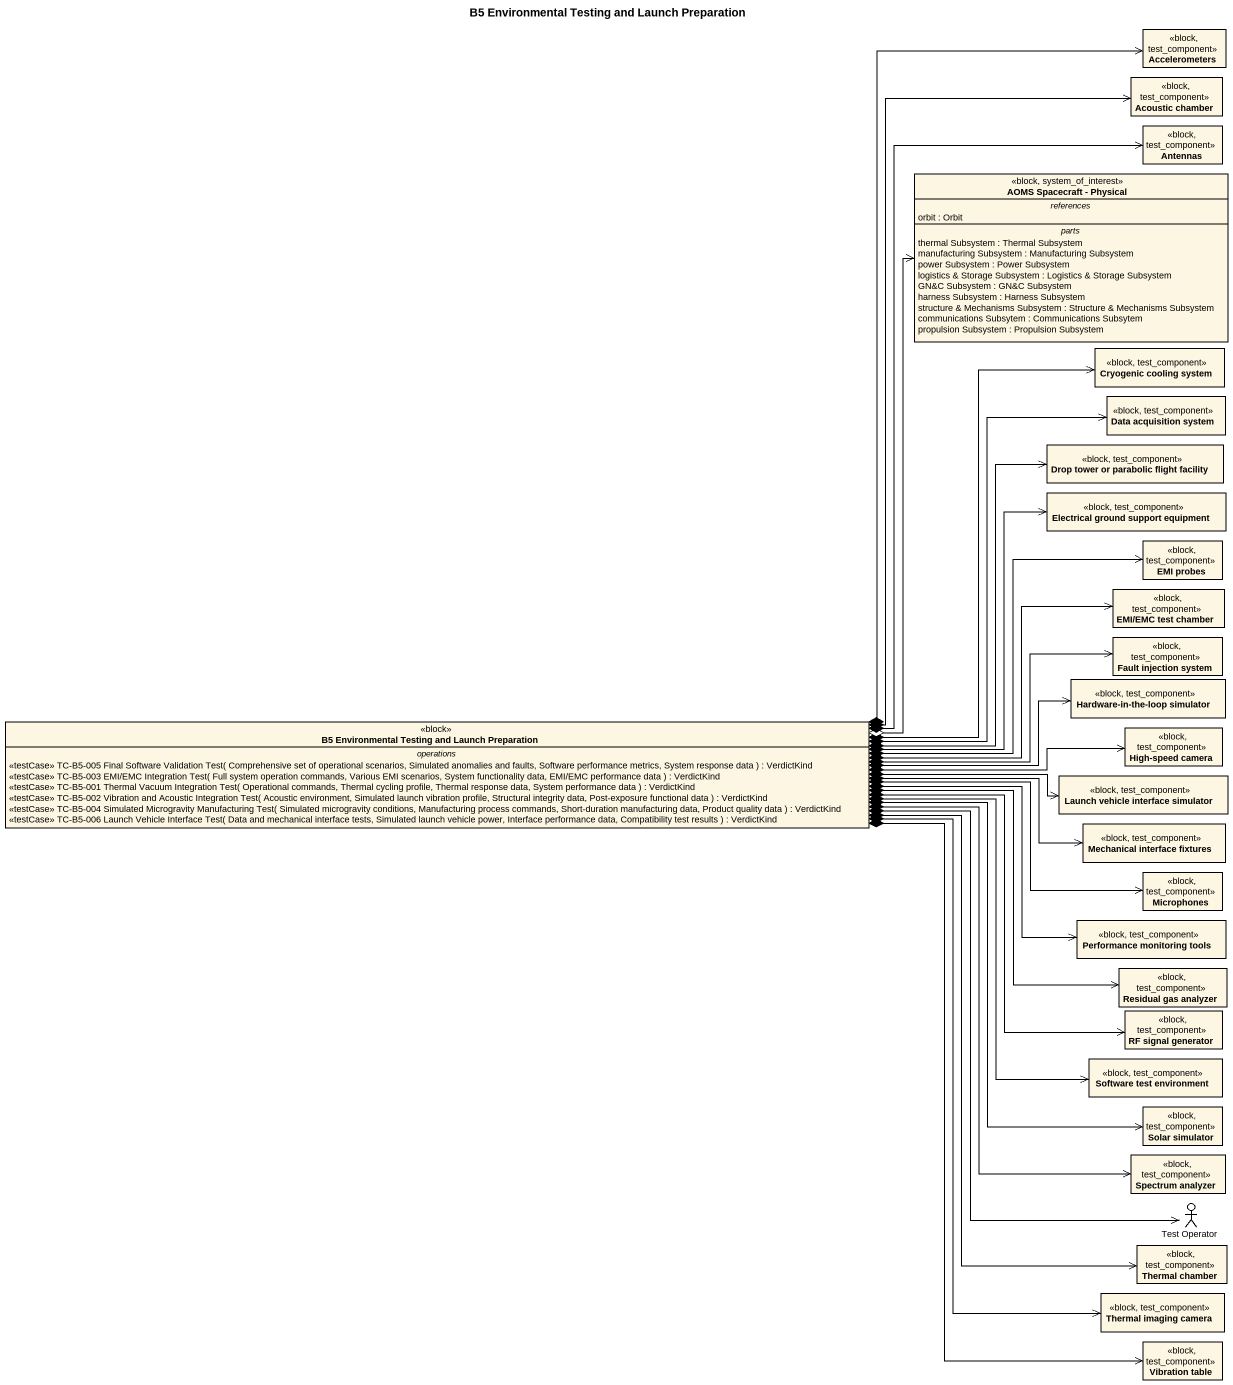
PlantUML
@startuml
title B5 Environmental Testing and Launch Preparation
allowmixing
hide circle
hide empty members
class Accelerometers <<block, test_component>>
class "Acoustic chamber" as Acoustic_chamber <<block, test_component>>
class Antennas <<block, test_component>>
class "AOMS Spacecraft - Physical" as AOMS_Spacecraft_Physical <<block, system_of_interest>> {
  -- references --
  orbit : Orbit
  -- parts --
  thermal Subsystem : Thermal Subsystem
  manufacturing Subsystem : Manufacturing Subsystem
  power Subsystem : Power Subsystem
  logistics & Storage Subsystem : Logistics & Storage Subsystem
  GN&C Subsystem : GN&C Subsystem
  harness Subsystem : Harness Subsystem
  structure & Mechanisms Subsystem : Structure & Mechanisms Subsystem
  communications Subsytem : Communications Subsytem
  propulsion Subsystem : Propulsion Subsystem
}
class "Cryogenic cooling system" as Cryogenic_cooling_system <<block, test_component>>
class "Data acquisition system" as Data_acquisition_system <<block, test_component>>
class "Drop tower or parabolic flight facility" as Drop_tower_or_parabolic <<block, test_component>>
class "Electrical ground support equipment" as Electrical_ground_support <<block, test_component>>
class "EMI probes" as EMI_probes <<block, test_component>>
class "EMI/EMC test chamber" as EMI_EMC_test_chamber <<block, test_component>>
class "Fault injection system" as Fault_injection_system <<block, test_component>>
class "Hardware-in-the-loop simulator" as Hardware_in_the_loop <<block, test_component>>
class "B5 Environmental Testing and Launch Preparation" as B5_Environmental_Testing <<block>> {
  -- operations --
  <<testCase>> TC-B5-005 Final Software Validation Test( Comprehensive set of operational scenarios, Simulated anomalies and faults, Software performance metrics, System response data ) : VerdictKind
  <<testCase>> TC-B5-003 EMI/EMC Integration Test( Full system operation commands, Various EMI scenarios, System functionality data, EMI/EMC performance data ) : VerdictKind
  <<testCase>> TC-B5-001 Thermal Vacuum Integration Test( Operational commands, Thermal cycling profile, Thermal response data, System performance data ) : VerdictKind
  <<testCase>> TC-B5-002 Vibration and Acoustic Integration Test( Acoustic environment, Simulated launch vibration profile, Structural integrity data, Post-exposure functional data ) : VerdictKind
  <<testCase>> TC-B5-004 Simulated Microgravity Manufacturing Test( Simulated microgravity conditions, Manufacturing process commands, Short-duration manufacturing data, Product quality data ) : VerdictKind
  <<testCase>> TC-B5-006 Launch Vehicle Interface Test( Data and mechanical interface tests, Simulated launch vehicle power, Interface performance data, Compatibility test results ) : VerdictKind
}
class "High-speed camera" as High_speed_camera <<block, test_component>>
class "Launch vehicle interface simulator" as Launch_vehicle_interface <<block, test_component>>
class "Mechanical interface fixtures" as Mechanical_interface <<block, test_component>>
class Microphones <<block, test_component>>
class "Performance monitoring tools" as Performance_monitoring_tools <<block, test_component>>
class "Residual gas analyzer" as Residual_gas_analyzer <<block, test_component>>
class "RF signal generator" as RF_signal_generator <<block, test_component>>
class "Software test environment" as Software_test_environment <<block, test_component>>
class "Solar simulator" as Solar_simulator <<block, test_component>>
class "Spectrum analyzer" as Spectrum_analyzer <<block, test_component>>
actor "Test Operator" as Test_Operator
class "Thermal chamber" as Thermal_chamber <<block, test_component>>
class "Thermal imaging camera" as Thermal_imaging_camera <<block, test_component>>
class "Vibration table" as Vibration_table <<block, test_component>>
B5_Environmental_Testing *-up-> Accelerometers
B5_Environmental_Testing *-up-> Acoustic_chamber
B5_Environmental_Testing *-up-> Antennas
B5_Environmental_Testing o-up-> AOMS_Spacecraft_Physical
B5_Environmental_Testing *-right-> Cryogenic_cooling_system
B5_Environmental_Testing *-right-> Data_acquisition_system
B5_Environmental_Testing *-right-> Drop_tower_or_parabolic
B5_Environmental_Testing *-right-> Electrical_ground_support
B5_Environmental_Testing *-right-> EMI_probes
B5_Environmental_Testing *-right-> EMI_EMC_test_chamber
B5_Environmental_Testing *-right-> Fault_injection_system
B5_Environmental_Testing *-right-> Hardware_in_the_loop
B5_Environmental_Testing *-right-> High_speed_camera
B5_Environmental_Testing *-right-> Launch_vehicle_interface
B5_Environmental_Testing *-right-> Mechanical_interface
B5_Environmental_Testing *-right-> Microphones
B5_Environmental_Testing *-right-> Performance_monitoring_tools
B5_Environmental_Testing *-right-> Residual_gas_analyzer
B5_Environmental_Testing *-right-> RF_signal_generator
B5_Environmental_Testing *-right-> Software_test_environment
B5_Environmental_Testing *-right-> Solar_simulator
B5_Environmental_Testing *-right-> Spectrum_analyzer
B5_Environmental_Testing *-right-> Test_Operator
B5_Environmental_Testing *--> Thermal_chamber
B5_Environmental_Testing *--> Thermal_imaging_camera
B5_Environmental_Testing *--> Vibration_table
@enduml
